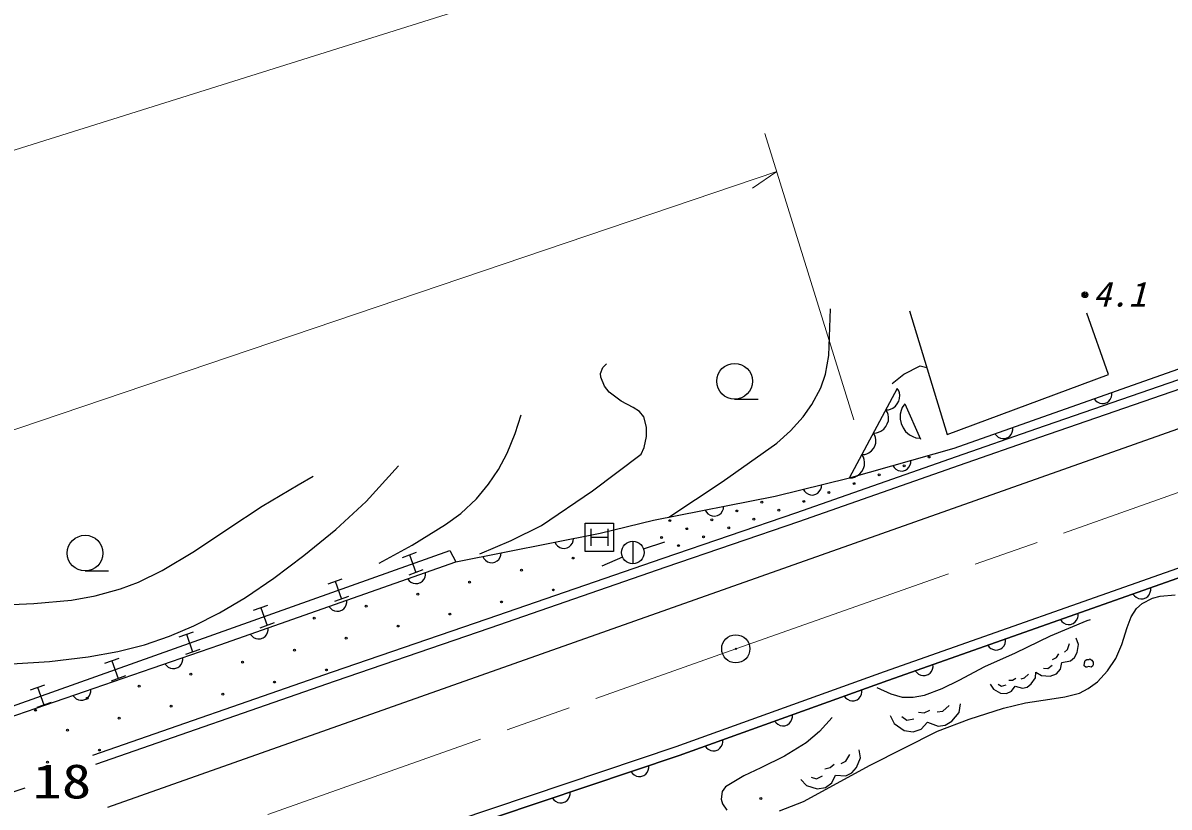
# Model space of a CAD drawing. Units: millimetres, scale not verified. Extents: x 40000 to 680000, y 20000 to 380000.
# Drawn here: x 417584 to 478564, y 284296 to 326040 of the extents above; entities that cross this region are included whole.
import ezdxf
from ezdxf.enums import TextEntityAlignment as Align

# ---------------------------------------------------------------- set-up
doc = ezdxf.new("R2010")
doc.units = ezdxf.units.MM
doc.header["$LTSCALE"] = 1000
doc.linetypes.add('CHAIN', pattern=[18.5, 12, -1.5, 3.5, -1.5])
for name, color, linetype, lineweight in [('M-BGD', 7, 'Continuous', 25), ('M-BGD-EXST', 7, 'Continuous', 25), ('M-BMK', 2, 'CHAIN', 13), ('M-BMK-SRVR', 3, 'Continuous', 25), ('M-STR-HTXT', 7, 'Continuous', 13)]:
    doc.layers.add(name, color=color, linetype=linetype, lineweight=lineweight)
doc.styles.add('ＭＳ ゴシック', font='')
doc.styles.get('ＭＳ ゴシック').set_extended_font_data('MS Gothic')

msp = doc.modelspace()

# ---------------------------------------------------------------- linework, layer by layer
at = {"layer": 'M-BGD'}
for p, q in [((464761, 310720), (466757, 304126)), ((475348, 307330), (474187, 310580)), ((467134, 303401), (482963, 309002)), ((466757, 304126), (475348, 307330)), ((471524, 304453), (479538, 307224)), ((471688, 303980), (479701, 306751)), ((461562, 301823), (464116, 306605)), ((464183, 306456), (464105, 306586)), ((464215, 306350), (464183, 306456)), ((464235, 306222), (464215, 306350)), ((464230, 306048), (464235, 306222)), ((475438, 306000), (475499, 306128)), ((475499, 306128), (475522, 306242)), ((475522, 306242), (475520, 306368)), ((455449, 306014), (456699, 306014)), ((463750, 305479), (463868, 305534)), ((463868, 305534), (464010, 305635)), ((464010, 305635), (464106, 305760)), ((464106, 305760), (464180, 305898)), ((464180, 305898), (464230, 306048)), ((464368, 305565), (464307, 305406)), ((464502, 305755), (464368, 305565)), ((464502, 305755), (465334, 303883)), ((474577, 306035), (474655, 305935)), ((474655, 305935), (474745, 305861)), ((474745, 305861), (474872, 305800)), ((474872, 305800), (474986, 305777)), ((474986, 305777), (475113, 305779)), ((475113, 305779), (475264, 305832)), ((475264, 305832), (475364, 305910)), ((475364, 305910), (475438, 306000)), ((422104, 284297), (481242, 305216)), ((463493, 305439), (463644, 305447)), ((463577, 305299), (463493, 305439)), ((463611, 305186), (463577, 305299)), ((463633, 305047), (463611, 305186)), ((463628, 304859), (463633, 305047)), ((463644, 305447), (463750, 305479)), ((464262, 305211), (464250, 304943)), ((464250, 304943), (464311, 304708)), ((464307, 305406), (464262, 305211)), ((463110, 304247), (463237, 304306)), ((463237, 304306), (463390, 304415)), ((463390, 304415), (463494, 304550)), ((463494, 304550), (463573, 304698)), ((463573, 304698), (463628, 304859)), ((464311, 304708), (464408, 304488)), ((464408, 304488), (464543, 304285)), ((467251, 302966), (471524, 304453)), ((467251, 302966), (471524, 304453)), ((470222, 304261), (470246, 304375)), ((470246, 304375), (470243, 304502)), ((462833, 304204), (462997, 304213)), ((462911, 304074), (462833, 304204)), ((462943, 303969), (462911, 304074)), ((462963, 303840), (462943, 303969)), ((462959, 303666), (462963, 303840)), ((462997, 304213), (463110, 304247)), ((464543, 304285), (464750, 304115)), ((464750, 304115), (464924, 304017)), ((464924, 304017), (465083, 303956)), ((465083, 303956), (465314, 303928)), ((467416, 302494), (471688, 303980)), ((469301, 304168), (469378, 304068)), ((469378, 304068), (469468, 303994)), ((469468, 303994), (469596, 303933)), ((469596, 303933), (469710, 303910)), ((469710, 303910), (469837, 303912)), ((469837, 303912), (469987, 303966)), ((469987, 303966), (470087, 304043)), ((470087, 304043), (470161, 304133)), ((470161, 304133), (470222, 304261)), ((461562, 301823), (467134, 303401)), ((462373, 303065), (462478, 303097)), ((462478, 303097), (462596, 303152)), ((462596, 303152), (462738, 303253)), ((462738, 303253), (462835, 303378)), ((462835, 303378), (462908, 303516)), ((462908, 303516), (462959, 303666)), ((458703, 299963), (467251, 302966)), ((458703, 299963), (467251, 302966)), ((458866, 299491), (467416, 302494)), ((462221, 303058), (462373, 303065)), ((462305, 302918), (462221, 303058)), ((462301, 302316), (462356, 302478)), ((462340, 302804), (462305, 302918)), ((462361, 302666), (462340, 302804)), ((462356, 302478), (462361, 302666)), ((463867, 302476), (463938, 302371)), ((464724, 302386), (464793, 302509)), ((464793, 302509), (464823, 302622)), ((464823, 302622), (464829, 302748)), ((461725, 301831), (461838, 301865)), ((461838, 301865), (461965, 301925)), ((461965, 301925), (462118, 302033)), ((462118, 302033), (462222, 302168)), ((462222, 302168), (462301, 302316)), ((463938, 302371), (464023, 302291)), ((464023, 302291), (464146, 302222)), ((464146, 302222), (464259, 302192)), ((464259, 302192), (464385, 302186)), ((464385, 302186), (464539, 302230)), ((464539, 302230), (464644, 302301)), ((464644, 302301), (464724, 302386)), ((457615, 300848), (461562, 301823)), ((460029, 301217), (460064, 301329)), ((460064, 301329), (460074, 301455)), ((461562, 301823), (461725, 301831)), ((451134, 299566), (457615, 300848)), ((459103, 301215), (459170, 301108)), ((459170, 301108), (459253, 301026)), ((459253, 301026), (459374, 300952)), ((459374, 300952), (459485, 300918)), ((459485, 300918), (459611, 300908)), ((459611, 300908), (459767, 300947)), ((459767, 300947), (459874, 301014)), ((459874, 301014), (459956, 301096)), ((459956, 301096), (460029, 301217)), ((453884, 300110), (453946, 300000)), ((454731, 299951), (454809, 300068)), ((454809, 300068), (454849, 300178)), ((454849, 300178), (454865, 300304)), ((448301, 298869), (451134, 299566)), ((451646, 297549), (458703, 299963)), ((451646, 297549), (458703, 299963)), ((451809, 297077), (458866, 299491)), ((453946, 300000), (454025, 299913)), ((454025, 299913), (454142, 299834)), ((454142, 299834), (454252, 299795)), ((454252, 299795), (454377, 299779)), ((454377, 299779), (454534, 299810)), ((454534, 299810), (454644, 299873)), ((454644, 299873), (454731, 299951)), ((440620, 297352), (448301, 298869)), ((445890, 298393), (445953, 298283)), ((445953, 298283), (446031, 298196)), ((446031, 298196), (446149, 298118)), ((446651, 298156), (446737, 298234)), ((446737, 298234), (446816, 298351)), ((446816, 298351), (446855, 298461)), ((446855, 298461), (446871, 298587)), ((450034, 298446), (450034, 297246)), ((450602, 298039), (451738, 298425)), ((463432, 291511), (482740, 298318)), ((408640, 286677), (440298, 297959)), ((437774, 297591), (438528, 297859)), ((438151, 297725), (438487, 296783)), ((440298, 297959), (440620, 297352)), ((442050, 297634), (442112, 297524)), ((442896, 297475), (442975, 297593)), ((442975, 297593), (443015, 297702)), ((443015, 297702), (443031, 297828)), ((446149, 298118), (446258, 298078)), ((446258, 298078), (446384, 298062)), ((446384, 298062), (446541, 298093)), ((446541, 298093), (446651, 298156)), ((449484, 297606), (448384, 297126)), ((482909, 297848), (463599, 291040)), ((463599, 291040), (482909, 297848)), ((428059, 292934), (440620, 297352)), ((442112, 297524), (442190, 297438)), ((442190, 297438), (442308, 297359)), ((442280, 294310), (451646, 297549)), ((442280, 294310), (451646, 297549)), ((442308, 297359), (442417, 297319)), ((442417, 297319), (442543, 297303)), ((442443, 293838), (451809, 297077)), ((442543, 297303), (442700, 297334)), ((442700, 297334), (442810, 297397)), ((442810, 297397), (442896, 297475)), ((420891, 296866), (422141, 296866)), ((433817, 296180), (434571, 296449)), ((438055, 296449), (438132, 296349)), ((438864, 296917), (438110, 296649)), ((438841, 296323), (438915, 296413)), ((438915, 296413), (438977, 296540)), ((438977, 296540), (439000, 296655)), ((439000, 296655), (438998, 296781)), ((434194, 296315), (434530, 295373)), ((438132, 296349), (438222, 296275)), ((438222, 296275), (438349, 296214)), ((438349, 296214), (438464, 296190)), ((438464, 296190), (438590, 296193)), ((438590, 296193), (438741, 296246)), ((438741, 296246), (438841, 296323)), ((477566, 295731), (477590, 295845)), ((477590, 295845), (477588, 295972)), ((434907, 295507), (434153, 295238)), ((434790, 295068), (434813, 295182)), ((434813, 295182), (434811, 295309)), ((476644, 295639), (476722, 295539)), ((476722, 295539), (476812, 295465)), ((476812, 295465), (476939, 295404)), ((476939, 295404), (477054, 295380)), ((477054, 295380), (477180, 295383)), ((477180, 295383), (477331, 295436)), ((477331, 295436), (477431, 295513)), ((477431, 295513), (477505, 295603)), ((477505, 295603), (477566, 295731)), ((429860, 294770), (430614, 295039)), ((430237, 294904), (430573, 293962)), ((433868, 294977), (433945, 294877)), ((433945, 294877), (434035, 294802)), ((434035, 294802), (434163, 294741)), ((434163, 294741), (434277, 294718)), ((434277, 294718), (434403, 294720)), ((434403, 294720), (434554, 294773)), ((434554, 294773), (434654, 294851)), ((434654, 294851), (434729, 294940)), ((434729, 294940), (434790, 295068)), ((473728, 294484), (473726, 294610)), ((430949, 294097), (430196, 293828)), ((434052, 291489), (442280, 294310)), ((434052, 291489), (442280, 294310)), ((472783, 294278), (472860, 294178)), ((472860, 294178), (472950, 294103)), ((472950, 294103), (473078, 294042)), ((473078, 294042), (473192, 294019)), ((473192, 294019), (473318, 294021)), ((473318, 294021), (473469, 294074)), ((473469, 294074), (473569, 294152)), ((473569, 294152), (473643, 294242)), ((473643, 294242), (473704, 294369)), ((473704, 294369), (473728, 294484)), ((425903, 293360), (426657, 293628)), ((426280, 293494), (426615, 292552)), ((429681, 293504), (429758, 293404)), ((429758, 293404), (429848, 293330)), ((429848, 293330), (429976, 293269)), ((430367, 293300), (430467, 293378)), ((430467, 293378), (430542, 293468)), ((430542, 293468), (430603, 293595)), ((430603, 293595), (430626, 293709)), ((430626, 293709), (430624, 293836)), ((434215, 291017), (442443, 293838)), ((408484, 286187), (428059, 292934)), ((429976, 293269), (430090, 293245)), ((430090, 293245), (430216, 293247)), ((430216, 293247), (430367, 293300)), ((468921, 292916), (468998, 292816)), ((468998, 292816), (469088, 292742)), ((469088, 292742), (469216, 292681)), ((469456, 292660), (469607, 292713)), ((469607, 292713), (469707, 292790)), ((469707, 292790), (469782, 292880)), ((469782, 292880), (469843, 293008)), ((469843, 293008), (469866, 293122)), ((469866, 293122), (469864, 293248)), ((473166, 292687), (473272, 292996)), ((473746, 292954), (473616, 293283)), ((473668, 292523), (473746, 292954)), ((421946, 291950), (422699, 292218)), ((426062, 292013), (426086, 292127)), ((426086, 292127), (426085, 292253)), ((426992, 292686), (426239, 292418)), ((469216, 292681), (469330, 292657)), ((469330, 292657), (469456, 292660)), ((472364, 292161), (472572, 292262)), ((472572, 292262), (472707, 292449)), ((472994, 292543), (473166, 292687)), ((473311, 292078), (473525, 292258)), ((473525, 292258), (473668, 292523)), ((474058, 291970), (474103, 292106)), ((474103, 292106), (474187, 292150)), ((474187, 292150), (474286, 292153)), ((474286, 292153), (474356, 292183)), ((474356, 292183), (474463, 292123)), ((474463, 292123), (474531, 292005)), ((421302, 287061), (434052, 291489)), ((421302, 287061), (434052, 291489)), ((422323, 292084), (422658, 291142)), ((425139, 291928), (425216, 291827)), ((425216, 291827), (425306, 291752)), ((425306, 291752), (425433, 291690)), ((425433, 291690), (425547, 291666)), ((425547, 291666), (425673, 291667)), ((425673, 291667), (425825, 291719)), ((425825, 291719), (425925, 291796)), ((425925, 291796), (426000, 291886)), ((426000, 291886), (426062, 292013)), ((452335, 287522), (463432, 291511)), ((465059, 291554), (465136, 291455)), ((465845, 291429), (465920, 291519)), ((465920, 291519), (465981, 291646)), ((465981, 291646), (466004, 291760)), ((466004, 291760), (466002, 291887)), ((471470, 291485), (471771, 291300)), ((471885, 291687), (472122, 291666)), ((472122, 291666), (472336, 291846)), ((472574, 291388), (472796, 291646)), ((472796, 291646), (472866, 291998)), ((472866, 291998), (473311, 292078)), ((474055, 291807), (474058, 291970)), ((474135, 291746), (474055, 291807)), ((474191, 291747), (474135, 291746)), ((474275, 291778), (474191, 291747)), ((474425, 291747), (474275, 291778)), ((474494, 291791), (474425, 291747)), ((474520, 291877), (474494, 291791)), ((474531, 292005), (474520, 291877)), ((421466, 286589), (434215, 291017)), ((423035, 291276), (422282, 291008)), ((463599, 291040), (452499, 287050)), ((452499, 287050), (463599, 291040)), ((465136, 291455), (465226, 291380)), ((465226, 291380), (465354, 291319)), ((465354, 291319), (465468, 291296)), ((465468, 291296), (465595, 291298)), ((465595, 291298), (465745, 291351)), ((465745, 291351), (465845, 291429)), ((470032, 291047), (470239, 291051)), ((470239, 291051), (470419, 291151)), ((470686, 291119), (470879, 291171)), ((470879, 291171), (471082, 291380)), ((471224, 290849), (471449, 291168)), ((471449, 291168), (471468, 291484)), ((471771, 291300), (472245, 291258)), ((472245, 291258), (472574, 291388)), ((417989, 290539), (418742, 290808)), ((418365, 290674), (418701, 289732)), ((421106, 290199), (421168, 290326)), ((421168, 290326), (421192, 290440)), ((421192, 290440), (421191, 290567)), ((462140, 290175), (462200, 290303)), ((462200, 290303), (462223, 290418)), ((462223, 290418), (462220, 290544)), ((469054, 290836), (469228, 290572)), ((469228, 290572), (469595, 290360)), ((469466, 290843), (469650, 290737)), ((469595, 290360), (469911, 290342)), ((469650, 290737), (469891, 290802)), ((469911, 290342), (470188, 290468)), ((470188, 290468), (470378, 290725)), ((470378, 290725), (470767, 290623)), ((470767, 290623), (471009, 290688)), ((471009, 290688), (471224, 290849)), ((419078, 289866), (418324, 289597)), ((420246, 290241), (420322, 290141)), ((420322, 290141), (420412, 290066)), ((420412, 290066), (420539, 290004)), ((420539, 290004), (420653, 289979)), ((420653, 289979), (420779, 289981)), ((420779, 289981), (420931, 290033)), ((420931, 290033), (421031, 290110)), ((421031, 290110), (421106, 290199)), ((461279, 290206), (461357, 290106)), ((461357, 290106), (461447, 290033)), ((461447, 290033), (461575, 289972)), ((461575, 289972), (461690, 289950)), ((461690, 289950), (461816, 289953)), ((461816, 289953), (461967, 290007)), ((461967, 290007), (462066, 290085)), ((462066, 290085), (462140, 290175)), ((466527, 289411), (466864, 289699)), ((467390, 289326), (467463, 289801)), ((458500, 288973), (458523, 289087)), ((458523, 289087), (458520, 289214)), ((463717, 289167), (463943, 288742)), ((464341, 289118), (464604, 288932)), ((465228, 289345), (465540, 289321)), ((465540, 289321), (465827, 289447)), ((466227, 289360), (466527, 289411)), ((467003, 288875), (467390, 289326)), ((457579, 288876), (457657, 288776)), ((457657, 288776), (457747, 288702)), ((457747, 288702), (457875, 288642)), ((457875, 288642), (457989, 288619)), ((457989, 288619), (458116, 288622)), ((458116, 288622), (458266, 288677)), ((458266, 288677), (458366, 288755)), ((458366, 288755), (458440, 288845)), ((458440, 288845), (458500, 288973)), ((463943, 288742), (464468, 288369)), ((464604, 288932), (464979, 288995)), ((464943, 288295), (465380, 288446)), ((465380, 288446), (465704, 288809)), ((465704, 288809), (466279, 288598)), ((466279, 288598), (466654, 288662)), ((466654, 288662), (467003, 288875)), ((454822, 287757), (454819, 287884)), ((464468, 288369), (464943, 288295)), ((435602, 281901), (452335, 287522)), ((453878, 287545), (453957, 287446)), ((453957, 287446), (454047, 287372)), ((454047, 287372), (454175, 287312)), ((454175, 287312), (454289, 287289)), ((454289, 287289), (454416, 287292)), ((454416, 287292), (454566, 287346)), ((454566, 287346), (454666, 287425)), ((454666, 287425), (454739, 287515)), ((454739, 287515), (454800, 287643)), ((454800, 287643), (454822, 287757)), ((462148, 286910), (462082, 287348)), ((452499, 287050), (435764, 281428)), ((435764, 281428), (452499, 287050)), ((461117, 286620), (461367, 286747)), ((461367, 286747), (461583, 287093)), ((461933, 286407), (462148, 286910)), ((449933, 286188), (450009, 286087)), ((450009, 286087), (450098, 286011)), ((450098, 286011), (450224, 285948)), ((450616, 285974), (450717, 286050)), ((450717, 286050), (450793, 286139)), ((450793, 286139), (450856, 286266)), ((450856, 286266), (450881, 286380)), ((450881, 286380), (450881, 286506)), ((460243, 286332), (460524, 286397)), ((460524, 286397), (460742, 286586)), ((461373, 285965), (461685, 286124)), ((461685, 286124), (461933, 286407)), ((450224, 285948), (450338, 285923)), ((450338, 285923), (450465, 285923)), ((450465, 285923), (450616, 285974)), ((458964, 285759), (459279, 285448)), ((459279, 285448), (459844, 285265)), ((459526, 285888), (459809, 285797)), ((459809, 285797), (460121, 285955)), ((460282, 285331), (460624, 285584)), ((460624, 285584), (460809, 285992)), ((460809, 285992), (461373, 285965)), ((409642, 282575), (417703, 285323)), ((445749, 284782), (445825, 284681)), ((446609, 284734), (446672, 284860)), ((446672, 284860), (446697, 284974)), ((446697, 284974), (446697, 285101)), ((459844, 285265), (460282, 285331)), ((445825, 284681), (445914, 284606)), ((445914, 284606), (446041, 284543)), ((446041, 284543), (446155, 284518)), ((446155, 284518), (446281, 284518)), ((446281, 284518), (446433, 284569)), ((446433, 284569), (446534, 284645)), ((446534, 284645), (446609, 284734))]:
    msp.add_line(p, q, dxfattribs=at)
for points in [[(451948, 299727), (454781, 301606), (457691, 303667), (458422, 304319), (459099, 305069), (459566, 305728), (460029, 306617), (460278, 307350), (460469, 308335), (460558, 310820)], [(441892, 297772), (443567, 298480), (445172, 299279), (447883, 301124), (450482, 303075), (450644, 303432), (450753, 304024), (450754, 304529), (450622, 305062), (450382, 305350), (450052, 305572), (449414, 305898), (448771, 306382), (448528, 306706), (448333, 307178), (448317, 307377), (448441, 307691), (448625, 307894)], [(463829, 306851), (464457, 307334), (465315, 307780), (465679, 307689)], [(436538, 297276), (438292, 298235), (440071, 299331), (440876, 299928), (441722, 300712), (442362, 301482), (442883, 302262), (443355, 303145), (443776, 304191), (444086, 305181)], [(407321, 291716), (416996, 291922), (418992, 292050), (421058, 292287), (422634, 292571), (424055, 292933), (425380, 293387), (426671, 293936), (428045, 294636), (429421, 295455), (430932, 296477), (432526, 297685), (434228, 299080), (435854, 300563), (437561, 302454)], [(416170, 295037), (418171, 295125), (420161, 295319), (421428, 295548), (422782, 295916), (423738, 296274), (424997, 296884), (426714, 297920), (428484, 299109), (430317, 300320), (432224, 301453), (433026, 301909)], [(457841, 284099), (459122, 284601), (462659, 286534), (466236, 288346), (467921, 288985), (469758, 289565), (470924, 289850), (472225, 290047), (473025, 290158), (473792, 290366), (474266, 290601), (474753, 290962), (475294, 291545), (475732, 292210), (476057, 292952), (476328, 293862), (476540, 294425), (476837, 294873), (477133, 295132), (477680, 295409), (478091, 295523), (478889, 295591)], [(463015, 290665), (463754, 290322), (464361, 290155), (464951, 290144), (465548, 290257), (466499, 290608), (467398, 291057), (468759, 291775), (470401, 292512), (472249, 293404), (474212, 294223), (474391, 294287)], [(460632, 289069), (459961, 288322), (459247, 287712), (458101, 287014), (456850, 286387), (455935, 285959), (454962, 285381), (454781, 285122), (454725, 284725), (454797, 284465), (455039, 284134)]]:
    msp.add_lwpolyline(points, dxfattribs=at)
for centre, radius in [((474087, 311567), 150), ((474087, 311567), 90), ((474087, 311567), 30), ((455449, 306964), 950), ((464467, 302458), 50), ((465801, 302930), 50), ((463134, 301986), 50), ((461801, 301515), 50), ((460468, 301043), 50), ((455565, 300059), 50), ((456899, 300530), 50), ((457801, 300100), 50), ((459134, 300571), 50), ((451997, 299546), 50), ((454232, 299587), 50), ((456468, 299628), 50), ((452899, 299115), 50), ((455135, 299156), 50), ((420891, 297816), 950), ((450034, 297846), 600), ((451566, 298644), 50), ((452468, 298213), 50), ((453801, 298685), 50), ((446861, 297553), 50), ((444106, 296912), 50), ((441352, 296271), 50), ((445804, 295855), 50), ((438597, 295630), 50), ((443049, 295214), 50), ((435842, 294990), 50), ((440295, 294573), 50), ((433087, 294349), 50), ((437540, 293933), 50), ((434785, 293292), 50), ((432030, 292651), 50), ((429275, 292010), 50), ((433728, 291594), 50), ((426520, 291370), 50), ((430973, 290953), 50), ((423765, 290729), 50), ((428218, 290312), 50), ((421010, 290088), 50), ((425463, 289672), 50), ((418255, 289447), 50), ((422708, 289031), 50), ((419953, 288390), 50), ((421651, 287333), 50), ((418896, 286692), 50), ((456847, 284754), 50)]:
    msp.add_circle(centre, radius, dxfattribs=at)
at = {"layer": 'M-BGD-EXST'}
for p, q in [((447500, 297909), (447500, 299409)), ((447500, 299409), (449000, 299409)), ((447800, 299109), (447800, 298209)), ((448700, 299109), (448700, 298209)), ((449000, 299409), (449000, 297909)), ((447800, 298659), (448700, 298659)), ((449000, 297909), (447500, 297909))]:
    msp.add_line(p, q, dxfattribs=at)
at = {"layer": 'M-BMK'}
for p, q in [((455512, 292722), (549721, 326009)), ((360865, 259201), (455512, 292722))]:
    msp.add_line(p, q, dxfattribs=at)
at = {"layer": 'M-BMK-SRVR'}
for radius in [750, 30]:
    msp.add_circle((455512, 292722), radius, dxfattribs=at)
at = {"layer": 'M-STR-HTXT'}
for p, q in [((521065, 351957), (320921, 289015)), ((461789, 304916), (457059, 320151)), ((327192, 273920), (457688, 318124)), ((457688, 318124), (456402, 317245))]:
    msp.add_line(p, q, dxfattribs=at)

# ---------------------------------------------------------------- texts
at = {"layer": 'M-BGD', "style": 'ＭＳ ゴシック', "oblique": 15, "width": 1.05}
msp.add_text('4.1', height=1320, dxfattribs=at).set_placement((474518, 310544), align=Align.BOTTOM_LEFT)
at = {"layer": 'M-BGD', "style": 'ＭＳ ゴシック', "width": 1.25}
msp.add_text('18', height=1833, dxfattribs=at).set_placement((418100, 284206), align=Align.BOTTOM_LEFT)

doc.saveas('drawing.dxf')
